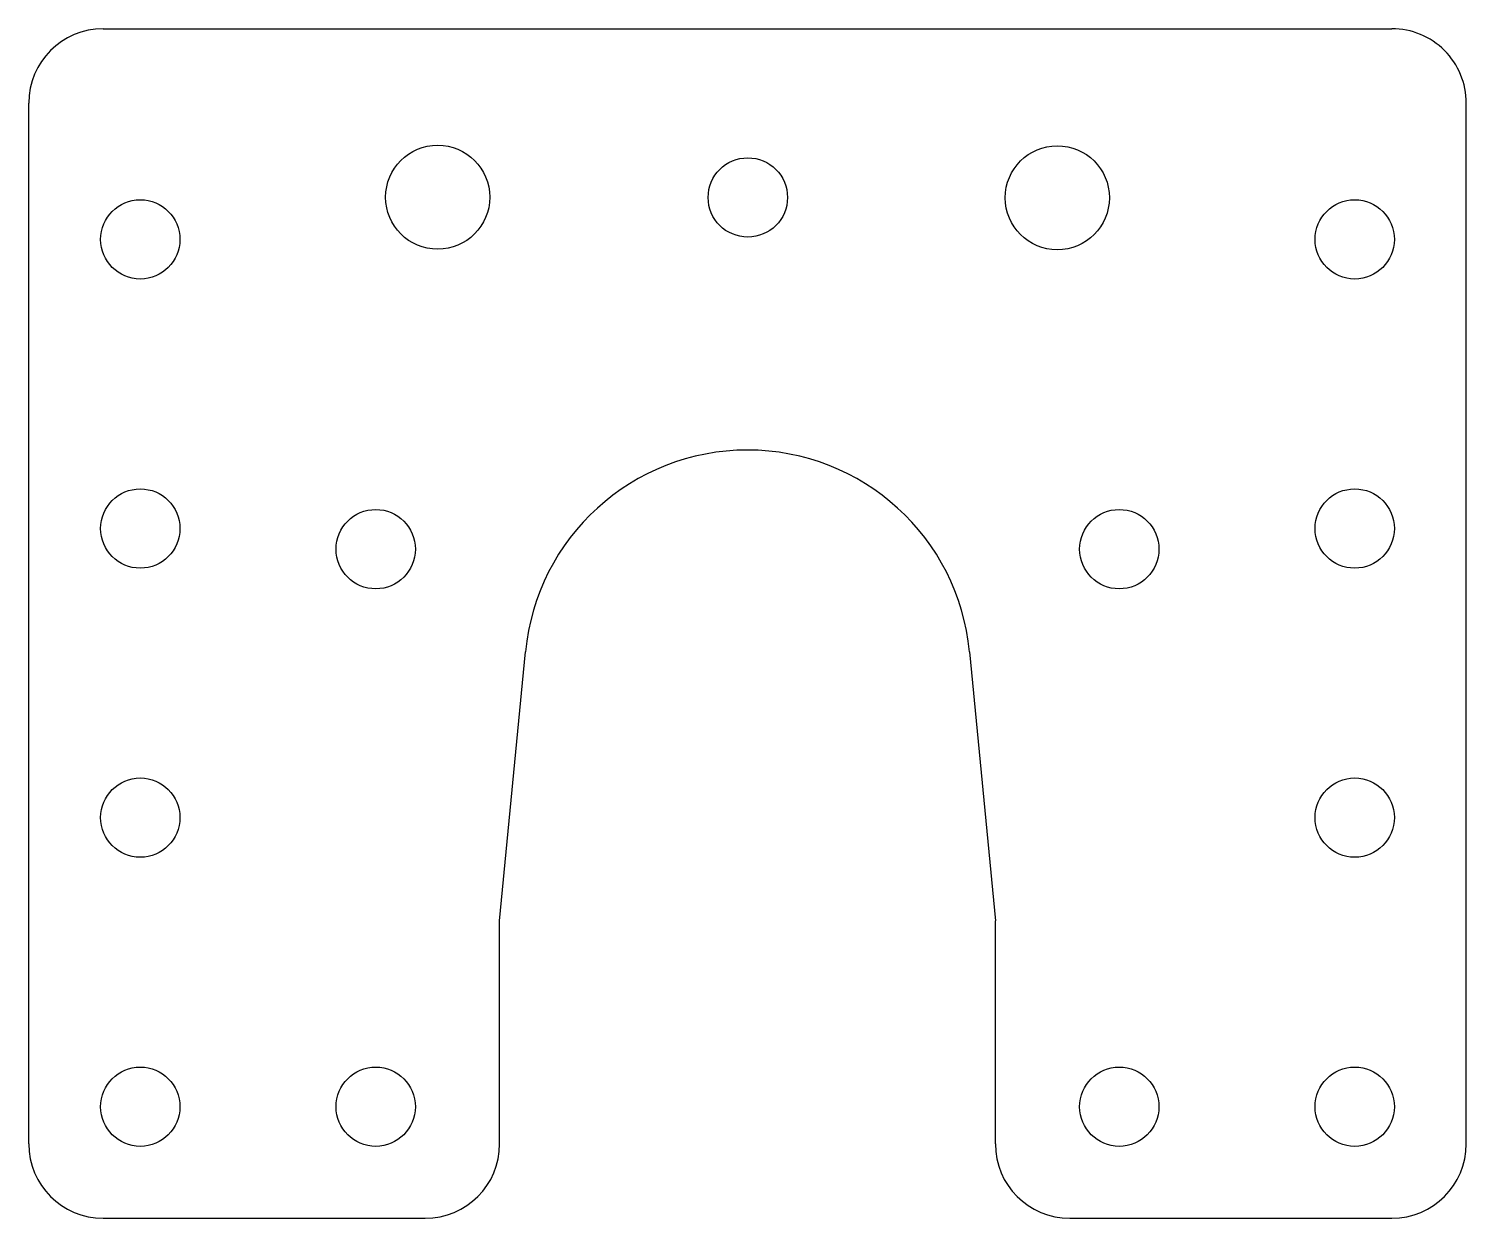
# Model space of a CAD drawing. Extents: x -8 to 50, y -32 to 16.
import ezdxf

# ---------------------------------------------------------------- set-up
doc = ezdxf.new("R2010")
doc.units = 0
doc.layers.get('0').update_dxf_attribs({"linetype": 'continuous'})

# ---------------------------------------------------------------- blocks, each defined once
blk = doc.blocks.new('PART__FEATURE')
at = {"color": 0}
for p, q in [((-5, 16), (47, 16)), ((-8, -29), (-8, 13)), ((50, -29), (50, 13)), ((11, -20), (12.041, -9.141)), ((29.959, -9.141), (31, -20)), ((11, -29), (11, -20)), ((31, -29), (31, -20)), ((-5, -32), (8, -32)), ((34, -32), (47, -32))]:
    blk.add_line(p, q, dxfattribs=at)
for centre, radius in [((8.5, 9.203), 2.1), ((33.5, 9.179), 2.1), ((21.013, 9.192), 1.6), ((-3.5, 7.5), 1.6), ((45.5, 7.5), 1.6), ((-3.5, -4.167), 1.6), ((45.5, -4.167), 1.6), ((6, -5), 1.6), ((36, -5), 1.6), ((-3.5, -15.833), 1.6), ((45.5, -15.833), 1.6), ((-3.5, -27.5), 1.6), ((6, -27.5), 1.6), ((36, -27.5), 1.6), ((45.5, -27.5), 1.6)]:
    blk.add_circle(centre, radius, dxfattribs=at)
for centre, radius, start, end in [((-5, 13), 3, 90.00012, -180), ((47, 13), 3, 0, 90.00012), ((21, -10), 9, 5.47639, 174.52361), ((-5, -29), 3, -180, -90), ((8, -29), 3, -90, 0), ((34, -29), 3, -180, -90), ((47, -29), 3, -90, 0)]:
    blk.add_arc(centre, radius, start, end, dxfattribs=at)

msp = doc.modelspace()

# ---------------------------------------------------------------- block references
at = {"color": 0}
msp.add_blockref('PART__FEATURE', (0, 0), dxfattribs=at)

doc.saveas('drawing.dxf')
